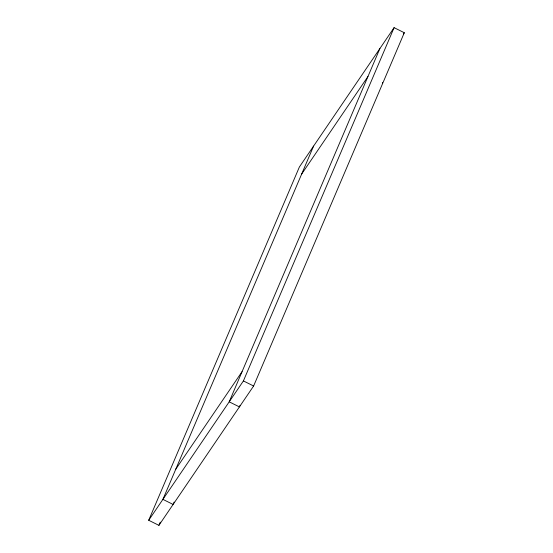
<?xml version="1.0" encoding="UTF-8"?>
<svg xmlns="http://www.w3.org/2000/svg" width="553" height="553" viewBox="0 0 553 553"><rect width="100%" height="100%" fill="white"/><g stroke="black" fill="none" stroke-linecap="round" stroke-linejoin="round"><path stroke-width="0.83" d="M382.455 83.04L382.579 82.39M148.702 520.276L299.38 166.999L394.089 27.65L404.298 32.724L253.62 386.001L158.911 525.35L148.702 520.276L243.41 380.92L394.089 27.65M313.586 146.096L162.907 499.373L173.117 504.447M158.911 525.35L160.266 522.177M173.455 503.652L174.133 502.062M379.883 48.553L229.198 401.824L239.414 406.904L240.092 405.314M301.661 174.064L367.952 76.521M403.351 34.12L404.298 32.724M175.778 469.193L242.069 371.651M243.41 380.92L253.62 386.001"/></g></svg>
